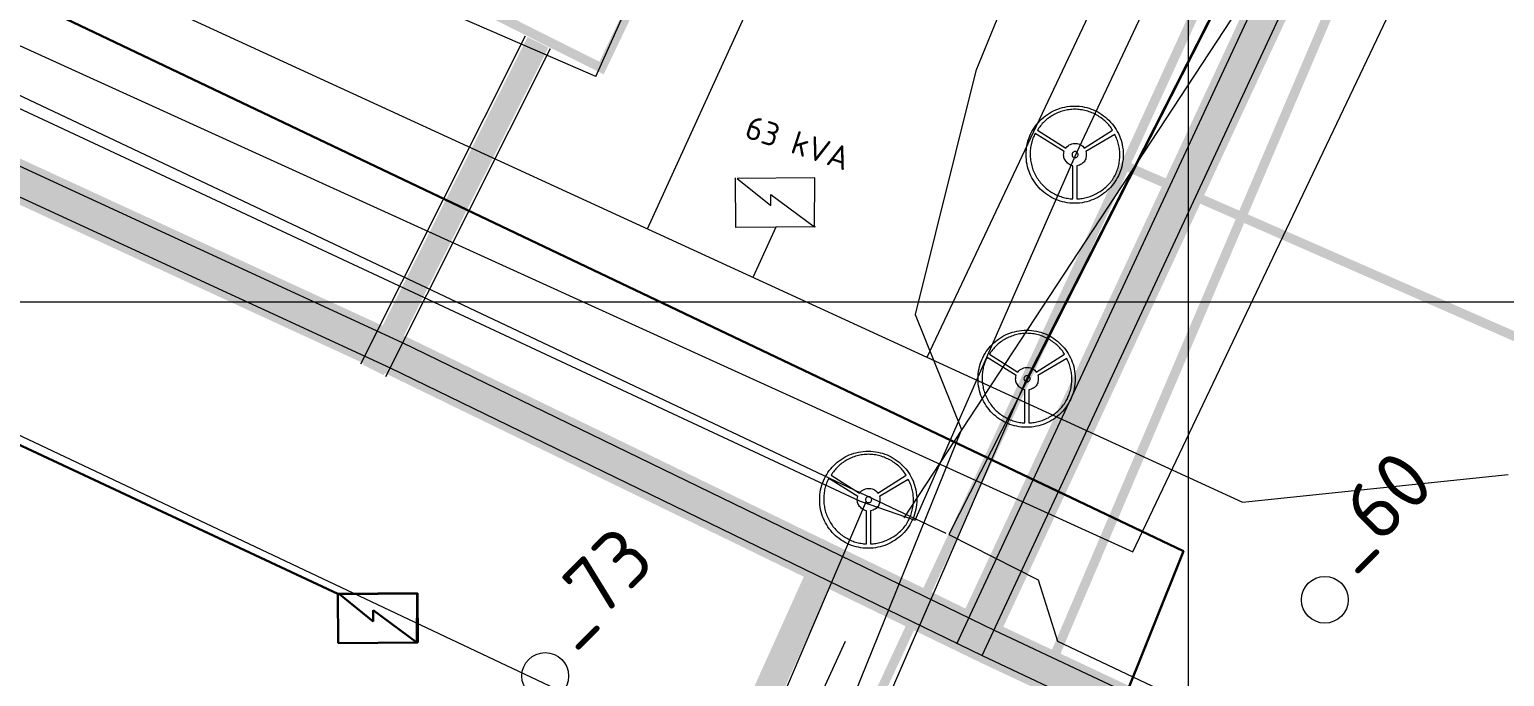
# Model space of a CAD drawing. Header units: millimetres. Extents: x 519 to 9564855, y -810 to 5021775.
# Drawn here: x 9528752.2 to 9529067.6, y 4999919.9 to 5000058.2 of the extents above; entities that cross this region are included whole.
import ezdxf

# ---------------------------------------------------------------- set-up
doc = ezdxf.new("R2010")
doc.units = ezdxf.units.MM
doc.header["$LTSCALE"] = 2
doc.header["$MEASUREMENT"] = 0
for name, color, linetype in [('COMPOUND', 3, 'Continuous'), ('FIBERGLASS', 212, 'Continuous'), ('Future Roads', 44, 'Continuous'), ('GRID_PULKOVO', 7, 'Continuous'), ('OilColl&Flowlines', 3, 'Continuous'), ('OLD WELLS(dr.bfr2000)', 24, 'Continuous'), ('PPLINE_STEAM', 5, 'STM_LINE'), ('PPLINE_WAT', 7, 'WTR_LINE'), ('ROAD_ASF', 9, 'Continuous'), ('ROAD_GROUND', 9, 'Continuous')]:
    doc.layers.add(name, color=color, linetype=linetype)
for name, color, linetype, lineweight in [('PPLINE_GAS', 4, 'GAS_LINE', 30), ('Оптиковолоконный кабель', 220, 'CAB6', 20), ('Электро', 1, 'Continuous', 30), ('Электроснаб', 1, 'Continuous', 18), ('Электроснабжене', 1, 'Continuous', 18)]:
    doc.layers.add(name, color=color, linetype=linetype, lineweight=lineweight)
doc.styles.add('92051501$0$STANDARD', font='simplex.shx')
doc.styles.add('Elect', font='isocpeur.ttf')
doc.styles.get("Standard").update_dxf_attribs({"font": 'isocpeur.ttf', "width": 0.5})
doc.linetypes.add('CAB', pattern='A,0.7,-0.43403,["K",Standard,S=0.9,R=0,X=-0.4,Y=-0.3],-0.8', length=1.93403)
doc.linetypes.add('CAB6', pattern='A,0.9,-0.9,["6",Standard,S=0.9,R=0,X=-0.8,Y=-0.4],11', length=12.8)
doc.linetypes.add('GAS_LINE', pattern='A,0.5,-0.2,["G",92051501$0$STANDARD,S=0.1,R=0,X=-0.1,Y=-0.05],-0.05', length=0.75)
doc.linetypes.add('STM_LINE', pattern='A,0.5,-0.2,["S",92051501$0$STANDARD,S=0.1,R=0,X=-0.1,Y=-0.05],-0.05', length=0.75)
doc.linetypes.add('WTR_LINE', pattern='A,0.5,-0.2,["W",92051501$0$STANDARD,S=0.1,R=0,X=-0.1,Y=-0.05],-0.05', length=0.75)

msp = doc.modelspace()

# ---------------------------------------------------------------- linework, layer by layer
at = {"color": 132, "lineweight": 0}
for q in [(9528934.307, 5000184.508, -24.458), (9528783.63933, 5000087.14393, -0.40902)]:
    msp.add_line((9528873.349, 5000048.183, -26.002), q, dxfattribs=at)
at = {"color": 5, "linetype": 'WTR_LINE', "lineweight": 0, "ltscale": 100, "const_width": 2}
for points in [[(9529684.446, 5001530.752), (9529401.1315, 5000923.298), (9529117.817, 5000315.844), (9528986.47, 5000029.111), (9528927.85537, 4999903.1501), (9529040.634, 4999850.671), (9529251.68627, 4999750.03689), (9529291.36141, 4999730.1648)], [(9528986.47, 5000029.111), (9529117.8, 4999971.571)]]:
    msp.add_lwpolyline(points, dxfattribs=at)
at = {"layer": 'COMPOUND', "lineweight": 0, "const_width": 2, "elevation": 0}
msp.add_lwpolyline([(9528874.54327, 5000049.96436), (9528905.64565, 5000115.06322), (9528839.86155, 5000147.93266), (9528833.3465, 5000138.46586), (9528787.34734, 5000161.46754), (9528760.74536, 5000107.06851), (9528874.54327, 5000049.96436)], dxfattribs=at)
at = {"layer": 'FIBERGLASS', "lineweight": 0, "const_width": 2}
msp.add_lwpolyline([(9528604.16921, 4999150.49247), (9528940.72, 4999913.7), (9528962.5, 4999903.48), (9529037.98, 5000080.4), (9528997.68, 5000092.66), (9529271.76, 5000686.06)], dxfattribs=at)
at = {"layer": 'Future Roads', "linetype": 'ByBlock', "lineweight": 0, "ltscale": 25, "const_width": 6, "elevation": 0.00005}
msp.add_lwpolyline([(9528517.44335, 4999286.64091), (9528602.1, 4999265.32), (9528806.81, 4999687.83), (9528922.33608, 4999944.01899)], dxfattribs=at)
at = {"layer": 'GRID_PULKOVO', "lineweight": 0}
for p, q in [((9529000, 5011000), (9529000, 4992000)), ((9519000, 5000000), (9533000, 5000000))]:
    msp.add_line(p, q, dxfattribs=at)
at = {"layer": 'OilColl&Flowlines', "lineweight": 0}
for p, q in [((9528995.5, 5000149.9), (9528954.6, 5000049.4)), ((9528954.6, 5000049.4), (9528941.6, 4999997.3)), ((9528941.6, 4999997.3), (9528951.5, 4999972.7)), ((9528951.5, 4999972.7), (9528835.1, 4999684.7))]:
    msp.add_line(p, q, dxfattribs=at)
for points in [[(9528606.99852, 4999157.87424), (9528965.537, 4999983.755), (9529015.537, 5000082.155), (9528841.637, 5000154.355), (9528833.837, 5000138.555)], [(9528965.43944, 4999993.94629), (9528965.43944, 4999993.94629), (9528965.96916, 4999993.9359), (9528966.4885, 4999993.89436), (9528967.00784, 4999993.82165), (9528967.51678, 4999993.73856), (9528968.01535, 4999993.61392), (9528968.50352, 4999993.47889), (9528968.9917, 4999993.3127), (9528969.4591, 4999993.12574), (9528969.91611, 4999992.91801), (9528970.36274, 4999992.6895), (9528970.79898, 4999992.44022), (9528971.22484, 4999992.17016), (9528971.62992, 4999991.87934), (9528972.02462, 4999991.56773), (9528972.39854, 4999991.24575), (9528972.76207, 4999990.90298), (9528973.10483, 4999990.53945), (9528973.43721, 4999990.16553), (9528973.74881, 4999989.77083), (9528974.03964, 4999989.36575), (9528974.30969, 4999988.9399), (9528974.55897, 4999988.50365), (9528974.78748, 4999988.05703), (9528975.0056, 4999987.60001), (9528975.19256, 4999987.12222), (9528975.35875, 4999986.64443), (9528975.49378, 4999986.14587), (9528975.60803, 4999985.64731), (9528975.70151, 4999985.13836), (9528975.77422, 4999984.61902), (9528975.81577, 4999984.0893), (9528975.82615, 4999983.55958), (9528975.82615, 4999983.55958), (9528975.81577, 4999983.01947), (9528975.77422, 4999982.48975), (9528975.70151, 4999981.97041), (9528975.60803, 4999981.46146), (9528975.49378, 4999980.9629), (9528975.35875, 4999980.46434), (9528975.19256, 4999979.97617), (9528975.0056, 4999979.50876), (9528974.78748, 4999979.05175), (9528974.55897, 4999978.60512), (9528974.30969, 4999978.16888), (9528974.03964, 4999977.74302), (9528973.74881, 4999977.33794), (9528973.43721, 4999976.94325), (9528973.10483, 4999976.56932), (9528972.76207, 4999976.20579), (9528972.39854, 4999975.86303), (9528972.02462, 4999975.54104), (9528971.62992, 4999975.22944), (9528971.22484, 4999974.93861), (9528970.79898, 4999974.66856), (9528970.36274, 4999974.41927), (9528969.91611, 4999974.19077), (9528969.4591, 4999973.98303), (9528968.9917, 4999973.79607), (9528968.50352, 4999973.64027), (9528968.01535, 4999973.49486), (9528967.51678, 4999973.3806), (9528967.00784, 4999973.28712), (9528966.4885, 4999973.2248), (9528965.96916, 4999973.18326), (9528965.43944, 4999973.17287), (9528965.43944, 4999973.17287), (9528964.89933, 4999973.18326), (9528964.36961, 4999973.2248), (9528963.85028, 4999973.28712), (9528963.34133, 4999973.3806), (9528962.83238, 4999973.49486), (9528962.3442, 4999973.64027), (9528961.85603, 4999973.79607), (9528961.38863, 4999973.98303), (9528960.92122, 4999974.19077), (9528960.47459, 4999974.41927), (9528960.03835, 4999974.66856), (9528959.62288, 4999974.93861), (9528959.2178, 4999975.22944), (9528958.82311, 4999975.54104), (9528958.44919, 4999975.86303), (9528958.08565, 4999976.20579), (9528957.74289, 4999976.56932), (9528957.41052, 4999976.94325), (9528957.1093, 4999977.33794), (9528956.81847, 4999977.74302), (9528956.54842, 4999978.16888), (9528956.29914, 4999978.60512), (9528956.07063, 4999979.05175), (9528955.8629, 4999979.50876), (9528955.67593, 4999979.97617), (9528955.52013, 4999980.46434), (9528955.37472, 4999980.9629), (9528955.26047, 4999981.46146), (9528955.16699, 4999981.97041), (9528955.10467, 4999982.48975), (9528955.06312, 4999983.01947), (9528955.05273, 4999983.55958), (9528955.05273, 4999983.55958), (9528955.06312, 4999984.0893), (9528955.10467, 4999984.61902), (9528955.16699, 4999985.13836), (9528955.26047, 4999985.64731), (9528955.37472, 4999986.14587), (9528955.52013, 4999986.64443), (9528955.67593, 4999987.12222), (9528955.8629, 4999987.60001), (9528956.07063, 4999988.05703), (9528956.29914, 4999988.50365), (9528956.54842, 4999988.9399), (9528956.81847, 4999989.36575), (9528957.1093, 4999989.77083), (9528957.41052, 4999990.16553), (9528957.74289, 4999990.53945), (9528958.08565, 4999990.90298), (9528958.44919, 4999991.24575), (9528958.82311, 4999991.56773), (9528959.2178, 4999991.87934), (9528959.62288, 4999992.17016), (9528960.03835, 4999992.44022), (9528960.47459, 4999992.6895), (9528960.92122, 4999992.91801), (9528961.38863, 4999993.12574), (9528961.85603, 4999993.3127), (9528962.3442, 4999993.47889), (9528962.83238, 4999993.61392), (9528963.34133, 4999993.73856), (9528963.85028, 4999993.82165), (9528964.36961, 4999993.89436), (9528964.89933, 4999993.9359), (9528965.43944, 4999993.94629)], [(9528963.56983, 4999984.98256), (9528963.56983, 4999984.98256), (9528963.77757, 4999985.23184), (9528964.01646, 4999985.44996), (9528964.27613, 4999985.62654), (9528964.5358, 4999985.76156), (9528964.81624, 4999985.85504), (9528965.10707, 4999985.92775), (9528965.3979, 4999985.95891), (9528965.68872, 4999985.95891), (9528965.96916, 4999985.92775), (9528966.24961, 4999985.86543), (9528966.50927, 4999985.78234), (9528966.74817, 4999985.66808), (9528966.97668, 4999985.53306), (9528967.16364, 4999985.36687), (9528967.32982, 4999985.19029), (9528967.46485, 4999984.98256), (9528973.55146, 4999988.79448), (9528973.55146, 4999988.79448), (9528973.40605, 4999989.03338), (9528973.23986, 4999989.26188), (9528973.07367, 4999989.49039), (9528972.8971, 4999989.7189), (9528972.71014, 4999989.93702), (9528972.52318, 4999990.15514), (9528972.31544, 4999990.36288), (9528972.10771, 4999990.57061), (9528971.88959, 4999990.76796), (9528971.67147, 4999990.9653), (9528971.43257, 4999991.15227), (9528971.19368, 4999991.32884), (9528970.95479, 4999991.50541), (9528970.7055, 4999991.6716), (9528970.44584, 4999991.83779), (9528970.18617, 4999991.9832), (9528969.91611, 4999992.12862), (9528969.64606, 4999992.27403), (9528969.36562, 4999992.39867), (9528969.08518, 4999992.52331), (9528968.80474, 4999992.63757), (9528968.51391, 4999992.74143), (9528968.22308, 4999992.83491), (9528967.93225, 4999992.91801), (9528967.63104, 4999993.0011), (9528967.32982, 4999993.06342), (9528967.02861, 4999993.12574), (9528966.71701, 4999993.17767), (9528966.41579, 4999993.20883), (9528966.10419, 4999993.23999), (9528965.79259, 4999993.25038), (9528965.48099, 4999993.26077), (9528965.48099, 4999993.26077), (9528965.16939, 4999993.25038), (9528964.85779, 4999993.23999), (9528964.54619, 4999993.20883), (9528964.23458, 4999993.17767), (9528963.93337, 4999993.12574), (9528963.63215, 4999993.07381), (9528963.33094, 4999993.01149), (9528963.04011, 4999992.93878), (9528962.7389, 4999992.8453), (9528962.45846, 4999992.75182), (9528962.16763, 4999992.65834), (9528961.88719, 4999992.54408), (9528961.61713, 4999992.41944), (9528961.34708, 4999992.2948), (9528961.07702, 4999992.15978), (9528960.81736, 4999992.01436), (9528960.55769, 4999991.86895), (9528960.30841, 4999991.70276), (9528960.05913, 4999991.53657), (9528959.82023, 4999991.37039), (9528959.59172, 4999991.18343), (9528959.36322, 4999990.99646), (9528959.1451, 4999990.8095), (9528958.92697, 4999990.60177), (9528958.71924, 4999990.39404), (9528958.52189, 4999990.1863), (9528958.33493, 4999989.96818), (9528958.14797, 4999989.73967), (9528957.9714, 4999989.51117), (9528957.79482, 4999989.28266), (9528957.63902, 4999989.04376), (9528957.48322, 4999988.79448), (9528963.56983, 4999984.98256)], [(9528965.03436, 4999981.17064), (9528965.03436, 4999981.17064), (9528964.79547, 4999981.25373), (9528964.56696, 4999981.34721), (9528964.33845, 4999981.47185), (9528964.13072, 4999981.60688), (9528963.93337, 4999981.76268), (9528963.7568, 4999981.92887), (9528963.59061, 4999982.11583), (9528963.45558, 4999982.31317), (9528963.33094, 4999982.52091), (9528963.22707, 4999982.73903), (9528963.15437, 4999982.96754), (9528963.10243, 4999983.20643), (9528963.08166, 4999983.45571), (9528963.09205, 4999983.70499), (9528963.13359, 4999983.95428), (9528963.2063, 4999984.21394), (9528957.00543, 4999988.10896), (9528957.00543, 4999988.10896), (9528956.87041, 4999987.85968), (9528956.74577, 4999987.6104), (9528956.63151, 4999987.35073), (9528956.52764, 4999987.09106), (9528956.42378, 4999986.82101), (9528956.3303, 4999986.54057), (9528956.2472, 4999986.27051), (9528956.1745, 4999985.97968), (9528956.11218, 4999985.69924), (9528956.06024, 4999985.40841), (9528956.00831, 4999985.11759), (9528955.97715, 4999984.82676), (9528955.94599, 4999984.52554), (9528955.92522, 4999984.22433), (9528955.91483, 4999983.92312), (9528955.91483, 4999983.6219), (9528955.92522, 4999983.32069), (9528955.94599, 4999983.01947), (9528955.96676, 4999982.70787), (9528956.00831, 4999982.40666), (9528956.04986, 4999982.10544), (9528956.11218, 4999981.80423), (9528956.1745, 4999981.50301), (9528956.2472, 4999981.2018), (9528956.3303, 4999980.90058), (9528956.42378, 4999980.60975), (9528956.52764, 4999980.31893), (9528956.6419, 4999980.0281), (9528956.76654, 4999979.73727), (9528956.90157, 4999979.45683), (9528957.04698, 4999979.17639), (9528957.20278, 4999978.89595), (9528957.20278, 4999978.89595), (9528957.35858, 4999978.62589), (9528957.53516, 4999978.36622), (9528957.70134, 4999978.10656), (9528957.8883, 4999977.85728), (9528958.08565, 4999977.61838), (9528958.283, 4999977.37949), (9528958.48035, 4999977.15098), (9528958.69847, 4999976.93286), (9528958.9062, 4999976.72512), (9528959.13471, 4999976.51739), (9528959.36322, 4999976.32004), (9528959.60211, 4999976.13308), (9528959.84101, 4999975.94612), (9528960.0799, 4999975.77993), (9528960.32918, 4999975.61375), (9528960.58885, 4999975.45795), (9528960.83813, 4999975.30215), (9528961.10818, 4999975.16712), (9528961.36785, 4999975.03209), (9528961.63791, 4999974.90745), (9528961.90796, 4999974.7932), (9528962.1884, 4999974.68933), (9528962.45846, 4999974.58546), (9528962.7389, 4999974.50237), (9528963.02973, 4999974.41927), (9528963.31017, 4999974.34657), (9528963.59061, 4999974.28425), (9528963.88144, 4999974.23231), (9528964.17226, 4999974.18038), (9528964.4527, 4999974.14922), (9528964.74353, 4999974.12845), (9528965.03436, 4999974.10767), (9528965.03436, 4999981.17064)], [(9528967.82839, 4999984.21394), (9528967.82839, 4999984.21394), (9528967.89071, 4999983.94389), (9528967.92187, 4999983.67383), (9528967.92187, 4999983.41417), (9528967.90109, 4999983.16489), (9528967.85955, 4999982.9156), (9528967.79723, 4999982.67671), (9528967.70375, 4999982.45859), (9528967.59988, 4999982.25085), (9528967.46485, 4999982.05351), (9528967.29866, 4999981.86655), (9528967.12209, 4999981.71075), (9528966.92474, 4999981.55495), (9528966.70662, 4999981.4303), (9528966.46773, 4999981.32644), (9528966.20806, 4999981.23296), (9528965.92762, 4999981.17064), (9528965.92762, 4999974.10767), (9528965.92762, 4999974.10767), (9528966.20806, 4999974.11806), (9528966.4885, 4999974.13883), (9528966.76894, 4999974.16999), (9528967.04938, 4999974.21154), (9528967.32982, 4999974.26347), (9528967.61026, 4999974.31541), (9528967.89071, 4999974.38811), (9528968.17115, 4999974.46082), (9528968.45159, 4999974.54392), (9528968.73203, 4999974.6374), (9528969.01247, 4999974.74126), (9528969.28253, 4999974.84513), (9528969.55258, 4999974.96977), (9528969.82264, 4999975.09441), (9528970.09269, 4999975.22944), (9528970.35236, 4999975.37485), (9528970.61203, 4999975.52027), (9528970.87169, 4999975.68645), (9528971.12097, 4999975.85264), (9528971.37025, 4999976.02922), (9528971.60915, 4999976.20579), (9528971.84804, 4999976.40314), (9528972.07655, 4999976.60048), (9528972.30506, 4999976.80822), (9528972.52318, 4999977.01595), (9528972.73091, 4999977.24446), (9528972.93865, 4999977.47297), (9528973.13599, 4999977.71186), (9528973.32296, 4999977.95076), (9528973.50992, 4999978.20004), (9528973.6761, 4999978.45971), (9528973.84229, 4999978.72976), (9528973.84229, 4999978.72976), (9528973.99809, 4999979.0102), (9528974.14351, 4999979.29064), (9528974.27853, 4999979.58147), (9528974.40317, 4999979.86191), (9528974.50704, 4999980.15274), (9528974.61091, 4999980.45395), (9528974.70439, 4999980.74478), (9528974.78748, 4999981.03561), (9528974.86019, 4999981.33682), (9528974.9329, 4999981.63804), (9528974.98483, 4999981.92887), (9528975.02638, 4999982.23008), (9528975.05754, 4999982.5313), (9528975.0887, 4999982.83251), (9528975.09908, 4999983.12334), (9528975.10947, 4999983.42455), (9528975.10947, 4999983.72577), (9528975.0887, 4999984.0166), (9528975.06792, 4999984.30742), (9528975.03676, 4999984.60864), (9528975.0056, 4999984.89947), (9528974.95367, 4999985.17991), (9528974.90174, 4999985.47073), (9528974.82903, 4999985.75118), (9528974.75632, 4999986.03162), (9528974.67323, 4999986.31206), (9528974.57975, 4999986.5925), (9528974.48627, 4999986.86255), (9528974.37201, 4999987.12222), (9528974.25776, 4999987.39228), (9528974.13312, 4999987.65194), (9528973.99809, 4999987.90123), (9528967.82839, 4999984.21394)], [(9528965.52254, 4999984.21394), (9528965.52254, 4999984.21394), (9528965.38751, 4999984.20356), (9528965.26287, 4999984.16201), (9528965.159, 4999984.09969), (9528965.05513, 4999984.02698), (9528964.98243, 4999983.92312), (9528964.92011, 4999983.81925), (9528964.87856, 4999983.69461), (9528964.86817, 4999983.55958), (9528964.86817, 4999983.55958), (9528964.87856, 4999983.42455), (9528964.92011, 4999983.3103), (9528964.98243, 4999983.19605), (9528965.05513, 4999983.10256), (9528965.159, 4999983.01947), (9528965.26287, 4999982.96754), (9528965.38751, 4999982.92599), (9528965.52254, 4999982.9156), (9528965.52254, 4999982.9156), (9528965.65756, 4999982.92599), (9528965.77182, 4999982.96754), (9528965.88607, 4999983.01947), (9528965.97955, 4999983.10256), (9528966.06264, 4999983.19605), (9528966.11458, 4999983.3103), (9528966.15613, 4999983.42455), (9528966.16651, 4999983.55958), (9528966.16651, 4999983.55958), (9528966.15613, 4999983.69461), (9528966.11458, 4999983.81925), (9528966.06264, 4999983.92312), (9528965.97955, 4999984.02698), (9528965.88607, 4999984.09969), (9528965.77182, 4999984.16201), (9528965.65756, 4999984.20356), (9528965.52254, 4999984.21394)]]:
    msp.add_lwpolyline(points, dxfattribs=at)
at = {"layer": 'OLD WELLS(dr.bfr2000)', "lineweight": 0}
for centre in [(9529029.2, 4999936.3), (9528862.5, 4999920)]:
    msp.add_circle(centre, 5, dxfattribs=at)
at = {"layer": 'PPLINE_GAS', "linetype": 'GAS_LINE', "lineweight": 0, "ltscale": 20}
for p, q in [((9529157.8, 5000287), (9528939.2, 4999953.8)), ((9528534.44, 5000141.973), (9528929.83233, 4999957.38551)), ((9528976.103, 5000031.793), (9528996.715, 5000075.609)), ((9528941.58115, 4999953.31201), (9528976.103, 5000031.793)), ((9528931.1335, 4999957.38371), (9528626.26169, 4999244.79583))]:
    msp.add_line(p, q, dxfattribs=at)
at = {"layer": 'PPLINE_GAS', "lineweight": 0}
msp.add_line((9528929.83233, 4999957.38551), (9528941.58115, 4999953.31201), dxfattribs=at)
at = {"layer": 'PPLINE_GAS', "lineweight": 0, "ltscale": 25}
msp.add_line((9528899.07, 4999867.73), (9528926.73, 4999927.43), dxfattribs=at)
at = {"layer": 'PPLINE_GAS', "lineweight": 0}
for points in [[(9528975.70798, 5000041.84302), (9528975.70798, 5000041.84302), (9528976.23771, 5000041.83264), (9528976.75704, 5000041.79109), (9528977.27638, 5000041.71838), (9528977.78533, 5000041.63529), (9528978.28389, 5000041.51065), (9528978.77206, 5000041.37562), (9528979.26024, 5000041.20943), (9528979.72764, 5000041.02247), (9528980.18466, 5000040.81474), (9528980.63128, 5000040.58623), (9528981.06753, 5000040.33695), (9528981.49338, 5000040.06689), (9528981.89846, 5000039.77607), (9528982.29316, 5000039.46447), (9528982.66708, 5000039.14248), (9528983.03061, 5000038.79972), (9528983.37338, 5000038.43618), (9528983.70575, 5000038.06226), (9528984.01735, 5000037.66756), (9528984.30818, 5000037.26248), (9528984.57823, 5000036.83663), (9528984.82751, 5000036.40039), (9528985.05602, 5000035.95376), (9528985.27414, 5000035.49674), (9528985.4611, 5000035.01895), (9528985.62729, 5000034.54116), (9528985.76232, 5000034.0426), (9528985.87657, 5000033.54404), (9528985.97005, 5000033.03509), (9528986.04276, 5000032.51576), (9528986.08431, 5000031.98603), (9528986.09469, 5000031.45631), (9528986.09469, 5000031.45631), (9528986.08431, 5000030.9162), (9528986.04276, 5000030.38648), (9528985.97005, 5000029.86714), (9528985.87657, 5000029.3582), (9528985.76232, 5000028.85963), (9528985.62729, 5000028.36107), (9528985.4611, 5000027.8729), (9528985.27414, 5000027.40549), (9528985.05602, 5000026.94848), (9528984.82751, 5000026.50185), (9528984.57823, 5000026.06561), (9528984.30818, 5000025.63975), (9528984.01735, 5000025.23467), (9528983.70575, 5000024.83998), (9528983.37338, 5000024.46606), (9528983.03061, 5000024.10252), (9528982.66708, 5000023.75976), (9528982.29316, 5000023.43777), (9528981.89846, 5000023.12617), (9528981.49338, 5000022.83534), (9528981.06753, 5000022.56529), (9528980.63128, 5000022.31601), (9528980.18466, 5000022.0875), (9528979.72764, 5000021.87976), (9528979.26024, 5000021.6928), (9528978.77206, 5000021.537), (9528978.28389, 5000021.39159), (9528977.78533, 5000021.27734), (9528977.27638, 5000021.18385), (9528976.75704, 5000021.12153), (9528976.23771, 5000021.07999), (9528975.70798, 5000021.0696), (9528975.70798, 5000021.0696), (9528975.16787, 5000021.07999), (9528974.63815, 5000021.12153), (9528974.11882, 5000021.18385), (9528973.60987, 5000021.27734), (9528973.10092, 5000021.39159), (9528972.61274, 5000021.537), (9528972.12457, 5000021.6928), (9528971.65717, 5000021.87976), (9528971.18976, 5000022.0875), (9528970.74314, 5000022.31601), (9528970.30689, 5000022.56529), (9528969.89143, 5000022.83534), (9528969.48634, 5000023.12617), (9528969.09165, 5000023.43777), (9528968.71773, 5000023.75976), (9528968.35419, 5000024.10252), (9528968.01143, 5000024.46606), (9528967.67906, 5000024.83998), (9528967.37784, 5000025.23467), (9528967.08701, 5000025.63975), (9528966.81696, 5000026.06561), (9528966.56768, 5000026.50185), (9528966.33917, 5000026.94848), (9528966.13144, 5000027.40549), (9528965.94448, 5000027.8729), (9528965.78867, 5000028.36107), (9528965.64326, 5000028.85963), (9528965.52901, 5000029.3582), (9528965.43553, 5000029.86714), (9528965.37321, 5000030.38648), (9528965.33166, 5000030.9162), (9528965.32127, 5000031.45631), (9528965.32127, 5000031.45631), (9528965.33166, 5000031.98603), (9528965.37321, 5000032.51576), (9528965.43553, 5000033.03509), (9528965.52901, 5000033.54404), (9528965.64326, 5000034.0426), (9528965.78867, 5000034.54116), (9528965.94448, 5000035.01895), (9528966.13144, 5000035.49674), (9528966.33917, 5000035.95376), (9528966.56768, 5000036.40039), (9528966.81696, 5000036.83663), (9528967.08701, 5000037.26248), (9528967.37784, 5000037.66756), (9528967.67906, 5000038.06226), (9528968.01143, 5000038.43618), (9528968.35419, 5000038.79972), (9528968.71773, 5000039.14248), (9528969.09165, 5000039.46447), (9528969.48634, 5000039.77607), (9528969.89143, 5000040.06689), (9528970.30689, 5000040.33695), (9528970.74314, 5000040.58623), (9528971.18976, 5000040.81474), (9528971.65717, 5000041.02247), (9528972.12457, 5000041.20943), (9528972.61274, 5000041.37562), (9528973.10092, 5000041.51065), (9528973.60987, 5000041.63529), (9528974.11882, 5000041.71838), (9528974.63815, 5000041.79109), (9528975.16787, 5000041.83264), (9528975.70798, 5000041.84302)], [(9528973.83838, 5000032.87929), (9528973.83838, 5000032.87929), (9528974.04611, 5000033.12857), (9528974.285, 5000033.34669), (9528974.54467, 5000033.52327), (9528974.80434, 5000033.65829), (9528975.08478, 5000033.75177), (9528975.37561, 5000033.82448), (9528975.66644, 5000033.85564), (9528975.95726, 5000033.85564), (9528976.23771, 5000033.82448), (9528976.51815, 5000033.76216), (9528976.77781, 5000033.67907), (9528977.01671, 5000033.56481), (9528977.24522, 5000033.42979), (9528977.43218, 5000033.2636), (9528977.59836, 5000033.08702), (9528977.73339, 5000032.87929), (9528983.82, 5000036.69121), (9528983.82, 5000036.69121), (9528983.67459, 5000036.93011), (9528983.5084, 5000037.15862), (9528983.34222, 5000037.38712), (9528983.16564, 5000037.61563), (9528982.97868, 5000037.83375), (9528982.79172, 5000038.05187), (9528982.58399, 5000038.25961), (9528982.37625, 5000038.46734), (9528982.15813, 5000038.66469), (9528981.94001, 5000038.86204), (9528981.70111, 5000039.049), (9528981.46222, 5000039.22557), (9528981.22333, 5000039.40214), (9528980.97405, 5000039.56833), (9528980.71438, 5000039.73452), (9528980.45471, 5000039.87993), (9528980.18466, 5000040.02535), (9528979.9146, 5000040.17076), (9528979.63416, 5000040.2954), (9528979.35372, 5000040.42004), (9528979.07328, 5000040.5343), (9528978.78245, 5000040.63816), (9528978.49162, 5000040.73164), (9528978.20079, 5000040.81474), (9528977.89958, 5000040.89783), (9528977.59836, 5000040.96015), (9528977.29715, 5000041.02247), (9528976.98555, 5000041.07441), (9528976.68433, 5000041.10557), (9528976.37273, 5000041.13673), (9528976.06113, 5000041.14711), (9528975.74953, 5000041.1575), (9528975.74953, 5000041.1575), (9528975.43793, 5000041.14711), (9528975.12633, 5000041.13673), (9528974.81473, 5000041.10557), (9528974.50312, 5000041.07441), (9528974.20191, 5000041.02247), (9528973.9007, 5000040.97054), (9528973.59948, 5000040.90822), (9528973.30865, 5000040.83551), (9528973.00744, 5000040.74203), (9528972.727, 5000040.64855), (9528972.43617, 5000040.55507), (9528972.15573, 5000040.44082), (9528971.88567, 5000040.31618), (9528971.61562, 5000040.19153), (9528971.34556, 5000040.05651), (9528971.0859, 5000039.91109), (9528970.82623, 5000039.76568), (9528970.57695, 5000039.59949), (9528970.32767, 5000039.4333), (9528970.08877, 5000039.26712), (9528969.86026, 5000039.08016), (9528969.63176, 5000038.8932), (9528969.41364, 5000038.70624), (9528969.19552, 5000038.4985), (9528968.98778, 5000038.29077), (9528968.79043, 5000038.08303), (9528968.60347, 5000037.86491), (9528968.41651, 5000037.6364), (9528968.23994, 5000037.4079), (9528968.06336, 5000037.17939), (9528967.90756, 5000036.94049), (9528967.75176, 5000036.69121), (9528973.83838, 5000032.87929)], [(9528975.3029, 5000029.06737), (9528975.3029, 5000029.06737), (9528975.06401, 5000029.15046), (9528974.8355, 5000029.24394), (9528974.60699, 5000029.36858), (9528974.39926, 5000029.50361), (9528974.20191, 5000029.65941), (9528974.02534, 5000029.8256), (9528973.85915, 5000030.01256), (9528973.72412, 5000030.20991), (9528973.59948, 5000030.41764), (9528973.49561, 5000030.63576), (9528973.42291, 5000030.86427), (9528973.37097, 5000031.10316), (9528973.3502, 5000031.35244), (9528973.36059, 5000031.60173), (9528973.40213, 5000031.85101), (9528973.47484, 5000032.11067), (9528967.27397, 5000036.00569), (9528967.27397, 5000036.00569), (9528967.13895, 5000035.75641), (9528967.01431, 5000035.50713), (9528966.90005, 5000035.24746), (9528966.79619, 5000034.98779), (9528966.69232, 5000034.71774), (9528966.59884, 5000034.4373), (9528966.51574, 5000034.16724), (9528966.44304, 5000033.87641), (9528966.38072, 5000033.59597), (9528966.32878, 5000033.30515), (9528966.27685, 5000033.01432), (9528966.24569, 5000032.72349), (9528966.21453, 5000032.42228), (9528966.19376, 5000032.12106), (9528966.18337, 5000031.81985), (9528966.18337, 5000031.51863), (9528966.19376, 5000031.21742), (9528966.21453, 5000030.9162), (9528966.2353, 5000030.6046), (9528966.27685, 5000030.30339), (9528966.3184, 5000030.00217), (9528966.38072, 5000029.70096), (9528966.44304, 5000029.39974), (9528966.51574, 5000029.09853), (9528966.59884, 5000028.79731), (9528966.69232, 5000028.50649), (9528966.79619, 5000028.21566), (9528966.91044, 5000027.92483), (9528967.03508, 5000027.634), (9528967.17011, 5000027.35356), (9528967.31552, 5000027.07312), (9528967.47132, 5000026.79268), (9528967.47132, 5000026.79268), (9528967.62712, 5000026.52262), (9528967.8037, 5000026.26296), (9528967.96988, 5000026.00329), (9528968.15684, 5000025.75401), (9528968.35419, 5000025.51511), (9528968.55154, 5000025.27622), (9528968.74889, 5000025.04771), (9528968.96701, 5000024.82959), (9528969.17474, 5000024.62186), (9528969.40325, 5000024.41412), (9528969.63176, 5000024.21677), (9528969.87065, 5000024.02981), (9528970.10955, 5000023.84285), (9528970.34844, 5000023.67667), (9528970.59772, 5000023.51048), (9528970.85739, 5000023.35468), (9528971.10667, 5000023.19888), (9528971.37672, 5000023.06385), (9528971.63639, 5000022.92882), (9528971.90645, 5000022.80418), (9528972.1765, 5000022.68993), (9528972.45694, 5000022.58606), (9528972.727, 5000022.48219), (9528973.00744, 5000022.3991), (9528973.29827, 5000022.31601), (9528973.57871, 5000022.2433), (9528973.85915, 5000022.18098), (9528974.14998, 5000022.12905), (9528974.4408, 5000022.07711), (9528974.72125, 5000022.04595), (9528975.01207, 5000022.02518), (9528975.3029, 5000022.0044), (9528975.3029, 5000029.06737)], [(9528978.09693, 5000032.11067), (9528978.09693, 5000032.11067), (9528978.15925, 5000031.84062), (9528978.19041, 5000031.57057), (9528978.19041, 5000031.3109), (9528978.16963, 5000031.06162), (9528978.12809, 5000030.81234), (9528978.06577, 5000030.57344), (9528977.97229, 5000030.35532), (9528977.86842, 5000030.14759), (9528977.73339, 5000029.95024), (9528977.5672, 5000029.76328), (9528977.39063, 5000029.60748), (9528977.19328, 5000029.45168), (9528976.97516, 5000029.32704), (9528976.73627, 5000029.22317), (9528976.4766, 5000029.12969), (9528976.19616, 5000029.06737), (9528976.19616, 5000022.0044), (9528976.19616, 5000022.0044), (9528976.4766, 5000022.01479), (9528976.75704, 5000022.03556), (9528977.03748, 5000022.06673), (9528977.31792, 5000022.10827), (9528977.59836, 5000022.16021), (9528977.87881, 5000022.21214), (9528978.15925, 5000022.28485), (9528978.43969, 5000022.35755), (9528978.72013, 5000022.44065), (9528979.00057, 5000022.53413), (9528979.28101, 5000022.63799), (9528979.55107, 5000022.74186), (9528979.82112, 5000022.8665), (9528980.09117, 5000022.99114), (9528980.36123, 5000023.12617), (9528980.6209, 5000023.27158), (9528980.88056, 5000023.417), (9528981.14023, 5000023.58318), (9528981.38951, 5000023.74937), (9528981.63879, 5000023.92595), (9528981.87769, 5000024.10252), (9528982.11658, 5000024.29987), (9528982.34509, 5000024.49722), (9528982.5736, 5000024.70495), (9528982.79172, 5000024.91268), (9528982.99945, 5000025.14119), (9528983.20719, 5000025.3697), (9528983.40454, 5000025.60859), (9528983.5915, 5000025.84749), (9528983.77846, 5000026.09677), (9528983.94464, 5000026.35644), (9528984.11083, 5000026.62649), (9528984.11083, 5000026.62649), (9528984.26663, 5000026.90693), (9528984.41205, 5000027.18737), (9528984.54707, 5000027.4782), (9528984.67171, 5000027.75864), (9528984.77558, 5000028.04947), (9528984.87945, 5000028.35068), (9528984.97293, 5000028.64151), (9528985.05602, 5000028.93234), (9528985.12873, 5000029.23356), (9528985.20144, 5000029.53477), (9528985.25337, 5000029.8256), (9528985.29492, 5000030.12681), (9528985.32608, 5000030.42803), (9528985.35724, 5000030.72924), (9528985.36762, 5000031.02007), (9528985.37801, 5000031.32128), (9528985.37801, 5000031.6225), (9528985.35724, 5000031.91333), (9528985.33646, 5000032.20415), (9528985.3053, 5000032.50537), (9528985.27414, 5000032.7962), (9528985.22221, 5000033.07664), (9528985.17028, 5000033.36747), (9528985.09757, 5000033.64791), (9528985.02486, 5000033.92835), (9528984.94177, 5000034.20879), (9528984.84829, 5000034.48923), (9528984.75481, 5000034.75929), (9528984.64055, 5000035.01895), (9528984.5263, 5000035.28901), (9528984.40166, 5000035.54868), (9528984.26663, 5000035.79796), (9528978.09693, 5000032.11067)], [(9528975.79108, 5000032.11067), (9528975.79108, 5000032.11067), (9528975.65605, 5000032.10029), (9528975.53141, 5000032.05874), (9528975.42754, 5000031.99642), (9528975.32367, 5000031.92371), (9528975.25097, 5000031.81985), (9528975.18865, 5000031.71598), (9528975.1471, 5000031.59134), (9528975.13671, 5000031.45631), (9528975.13671, 5000031.45631), (9528975.1471, 5000031.32128), (9528975.18865, 5000031.20703), (9528975.25097, 5000031.09278), (9528975.32367, 5000030.9993), (9528975.42754, 5000030.9162), (9528975.53141, 5000030.86427), (9528975.65605, 5000030.82272), (9528975.79108, 5000030.81234), (9528975.79108, 5000030.81234), (9528975.9261, 5000030.82272), (9528976.04036, 5000030.86427), (9528976.15461, 5000030.9162), (9528976.24809, 5000030.9993), (9528976.33119, 5000031.09278), (9528976.38312, 5000031.20703), (9528976.42467, 5000031.32128), (9528976.43505, 5000031.45631), (9528976.43505, 5000031.45631), (9528976.42467, 5000031.59134), (9528976.38312, 5000031.71598), (9528976.33119, 5000031.81985), (9528976.24809, 5000031.92371), (9528976.15461, 5000031.99642), (9528976.04036, 5000032.05874), (9528975.9261, 5000032.10029), (9528975.79108, 5000032.11067)], [(9528931.57287, 4999968.08063), (9528931.57287, 4999968.08063), (9528932.10259, 4999968.07025), (9528932.62193, 4999968.0287), (9528933.14126, 4999967.95599), (9528933.65021, 4999967.8729), (9528934.14877, 4999967.74826), (9528934.63695, 4999967.61323), (9528935.12512, 4999967.44704), (9528935.59252, 4999967.26008), (9528936.04954, 4999967.05235), (9528936.49617, 4999966.82384), (9528936.93241, 4999966.57456), (9528937.35827, 4999966.30451), (9528937.76335, 4999966.01368), (9528938.15804, 4999965.70208), (9528938.53196, 4999965.38009), (9528938.8955, 4999965.03733), (9528939.23826, 4999964.67379), (9528939.57064, 4999964.29987), (9528939.88224, 4999963.90518), (9528940.17306, 4999963.50009), (9528940.44312, 4999963.07424), (9528940.6924, 4999962.638), (9528940.92091, 4999962.19137), (9528941.13903, 4999961.73435), (9528941.32599, 4999961.25657), (9528941.49218, 4999960.77878), (9528941.6272, 4999960.28021), (9528941.74146, 4999959.78165), (9528941.83494, 4999959.2727), (9528941.90764, 4999958.75337), (9528941.94919, 4999958.22365), (9528941.95958, 4999957.69392), (9528941.95958, 4999957.69392), (9528941.94919, 4999957.15381), (9528941.90764, 4999956.62409), (9528941.83494, 4999956.10476), (9528941.74146, 4999955.59581), (9528941.6272, 4999955.09725), (9528941.49218, 4999954.59868), (9528941.32599, 4999954.11051), (9528941.13903, 4999953.64311), (9528940.92091, 4999953.18609), (9528940.6924, 4999952.73946), (9528940.44312, 4999952.30322), (9528940.17306, 4999951.87737), (9528939.88224, 4999951.47228), (9528939.57064, 4999951.07759), (9528939.23826, 4999950.70367), (9528938.8955, 4999950.34013), (9528938.53196, 4999949.99737), (9528938.15804, 4999949.67538), (9528937.76335, 4999949.36378), (9528937.35827, 4999949.07295), (9528936.93241, 4999948.8029), (9528936.49617, 4999948.55362), (9528936.04954, 4999948.32511), (9528935.59252, 4999948.11738), (9528935.12512, 4999947.93042), (9528934.63695, 4999947.77461), (9528934.14877, 4999947.6292), (9528933.65021, 4999947.51495), (9528933.14126, 4999947.42147), (9528932.62193, 4999947.35915), (9528932.10259, 4999947.3176), (9528931.57287, 4999947.30721), (9528931.57287, 4999947.30721), (9528931.03276, 4999947.3176), (9528930.50304, 4999947.35915), (9528929.9837, 4999947.42147), (9528929.47475, 4999947.51495), (9528928.9658, 4999947.6292), (9528928.47763, 4999947.77461), (9528927.98945, 4999947.93042), (9528927.52205, 4999948.11738), (9528927.05465, 4999948.32511), (9528926.60802, 4999948.55362), (9528926.17178, 4999948.8029), (9528925.75631, 4999949.07295), (9528925.35123, 4999949.36378), (9528924.95653, 4999949.67538), (9528924.58261, 4999949.99737), (9528924.21908, 4999950.34013), (9528923.87632, 4999950.70367), (9528923.54394, 4999951.07759), (9528923.24273, 4999951.47228), (9528922.9519, 4999951.87737), (9528922.68184, 4999952.30322), (9528922.43256, 4999952.73946), (9528922.20406, 4999953.18609), (9528921.99632, 4999953.64311), (9528921.80936, 4999954.11051), (9528921.65356, 4999954.59868), (9528921.50815, 4999955.09725), (9528921.39389, 4999955.59581), (9528921.30041, 4999956.10476), (9528921.23809, 4999956.62409), (9528921.19654, 4999957.15381), (9528921.18616, 4999957.69392), (9528921.18616, 4999957.69392), (9528921.19654, 4999958.22365), (9528921.23809, 4999958.75337), (9528921.30041, 4999959.2727), (9528921.39389, 4999959.78165), (9528921.50815, 4999960.28021), (9528921.65356, 4999960.77878), (9528921.80936, 4999961.25657), (9528921.99632, 4999961.73435), (9528922.20406, 4999962.19137), (9528922.43256, 4999962.638), (9528922.68184, 4999963.07424), (9528922.9519, 4999963.50009), (9528923.24273, 4999963.90518), (9528923.54394, 4999964.29987), (9528923.87632, 4999964.67379), (9528924.21908, 4999965.03733), (9528924.58261, 4999965.38009), (9528924.95653, 4999965.70208), (9528925.35123, 4999966.01368), (9528925.75631, 4999966.30451), (9528926.17178, 4999966.57456), (9528926.60802, 4999966.82384), (9528927.05465, 4999967.05235), (9528927.52205, 4999967.26008), (9528927.98945, 4999967.44704), (9528928.47763, 4999967.61323), (9528928.9658, 4999967.74826), (9528929.47475, 4999967.8729), (9528929.9837, 4999967.95599), (9528930.50304, 4999968.0287), (9528931.03276, 4999968.07025), (9528931.57287, 4999968.08063)], [(9528929.70326, 4999959.1169), (9528929.70326, 4999959.1169), (9528929.911, 4999959.36618), (9528930.14989, 4999959.5843), (9528930.40956, 4999959.76088), (9528930.66922, 4999959.89591), (9528930.94967, 4999959.98939), (9528931.24049, 4999960.06209), (9528931.53132, 4999960.09325), (9528931.82215, 4999960.09325), (9528932.10259, 4999960.06209), (9528932.38303, 4999959.99977), (9528932.6427, 4999959.91668), (9528932.88159, 4999959.80243), (9528933.1101, 4999959.6674), (9528933.29706, 4999959.50121), (9528933.46325, 4999959.32464), (9528933.59828, 4999959.1169), (9528939.68489, 4999962.92883), (9528939.68489, 4999962.92883), (9528939.53947, 4999963.16772), (9528939.37329, 4999963.39623), (9528939.2071, 4999963.62474), (9528939.03053, 4999963.85324), (9528938.84357, 4999964.07136), (9528938.6566, 4999964.28948), (9528938.44887, 4999964.49722), (9528938.24114, 4999964.70495), (9528938.02302, 4999964.9023), (9528937.8049, 4999965.09965), (9528937.566, 4999965.28661), (9528937.32711, 4999965.46318), (9528937.08821, 4999965.63976), (9528936.83893, 4999965.80594), (9528936.57926, 4999965.97213), (9528936.3196, 4999966.11755), (9528936.04954, 4999966.26296), (9528935.77949, 4999966.40837), (9528935.49905, 4999966.53301), (9528935.2186, 4999966.65765), (9528934.93816, 4999966.77191), (9528934.64733, 4999966.87578), (9528934.35651, 4999966.96926), (9528934.06568, 4999967.05235), (9528933.76446, 4999967.13544), (9528933.46325, 4999967.19776), (9528933.16203, 4999967.26008), (9528932.85043, 4999967.31202), (9528932.54922, 4999967.34318), (9528932.23762, 4999967.37434), (9528931.92602, 4999967.38472), (9528931.61441, 4999967.39511), (9528931.61441, 4999967.39511), (9528931.30281, 4999967.38472), (9528930.99121, 4999967.37434), (9528930.67961, 4999967.34318), (9528930.36801, 4999967.31202), (9528930.06679, 4999967.26008), (9528929.76558, 4999967.20815), (9528929.46437, 4999967.14583), (9528929.17354, 4999967.07312), (9528928.87232, 4999966.97964), (9528928.59188, 4999966.88616), (9528928.30105, 4999966.79268), (9528928.02061, 4999966.67843), (9528927.75056, 4999966.55379), (9528927.4805, 4999966.42915), (9528927.21045, 4999966.29412), (9528926.95078, 4999966.14871), (9528926.69111, 4999966.00329), (9528926.44183, 4999965.8371), (9528926.19255, 4999965.67092), (9528925.95366, 4999965.50473), (9528925.72515, 4999965.31777), (9528925.49664, 4999965.13081), (9528925.27852, 4999964.94385), (9528925.0604, 4999964.73611), (9528924.85267, 4999964.52838), (9528924.65532, 4999964.32064), (9528924.46836, 4999964.10252), (9528924.2814, 4999963.87402), (9528924.10482, 4999963.64551), (9528923.92825, 4999963.417), (9528923.77245, 4999963.17811), (9528923.61665, 4999962.92883), (9528929.70326, 4999959.1169)], [(9528931.16779, 4999955.30498), (9528931.16779, 4999955.30498), (9528930.92889, 4999955.38807), (9528930.70038, 4999955.48155), (9528930.47188, 4999955.60619), (9528930.26414, 4999955.74122), (9528930.06679, 4999955.89702), (9528929.89022, 4999956.06321), (9528929.72403, 4999956.25017), (9528929.58901, 4999956.44752), (9528929.46437, 4999956.65525), (9528929.3605, 4999956.87337), (9528929.28779, 4999957.10188), (9528929.23586, 4999957.34078), (9528929.21508, 4999957.59006), (9528929.22547, 4999957.83934), (9528929.26702, 4999958.08862), (9528929.33973, 4999958.34829), (9528923.13886, 4999962.2433), (9528923.13886, 4999962.2433), (9528923.00383, 4999961.99402), (9528922.87919, 4999961.74474), (9528922.76494, 4999961.48507), (9528922.66107, 4999961.2254), (9528922.5572, 4999960.95535), (9528922.46372, 4999960.67491), (9528922.38063, 4999960.40485), (9528922.30792, 4999960.11403), (9528922.2456, 4999959.83359), (9528922.19367, 4999959.54276), (9528922.14173, 4999959.25193), (9528922.11057, 4999958.9611), (9528922.07941, 4999958.65989), (9528922.05864, 4999958.35867), (9528922.04825, 4999958.05746), (9528922.04825, 4999957.75624), (9528922.05864, 4999957.45503), (9528922.07941, 4999957.15381), (9528922.10019, 4999956.84221), (9528922.14173, 4999956.541), (9528922.18328, 4999956.23978), (9528922.2456, 4999955.93857), (9528922.30792, 4999955.63735), (9528922.38063, 4999955.33614), (9528922.46372, 4999955.03493), (9528922.5572, 4999954.7441), (9528922.66107, 4999954.45327), (9528922.77532, 4999954.16244), (9528922.89997, 4999953.87161), (9528923.03499, 4999953.59117), (9528923.18041, 4999953.31073), (9528923.33621, 4999953.03029), (9528923.33621, 4999953.03029), (9528923.49201, 4999952.76024), (9528923.66858, 4999952.50057), (9528923.83477, 4999952.2409), (9528924.02173, 4999951.99162), (9528924.21908, 4999951.75272), (9528924.41642, 4999951.51383), (9528924.61377, 4999951.28532), (9528924.83189, 4999951.0672), (9528925.03963, 4999950.85947), (9528925.26814, 4999950.65173), (9528925.49664, 4999950.45439), (9528925.73554, 4999950.26743), (9528925.97443, 4999950.08046), (9528926.21333, 4999949.91428), (9528926.46261, 4999949.74809), (9528926.72227, 4999949.59229), (9528926.97156, 4999949.43649), (9528927.24161, 4999949.30146), (9528927.50128, 4999949.16643), (9528927.77133, 4999949.04179), (9528928.04139, 4999948.92754), (9528928.32183, 4999948.82367), (9528928.59188, 4999948.71981), (9528928.87232, 4999948.63671), (9528929.16315, 4999948.55362), (9528929.44359, 4999948.48091), (9528929.72403, 4999948.41859), (9528930.01486, 4999948.36666), (9528930.30569, 4999948.31472), (9528930.58613, 4999948.28356), (9528930.87696, 4999948.26279), (9528931.16779, 4999948.24202), (9528931.16779, 4999955.30498)], [(9528933.96181, 4999958.34829), (9528933.96181, 4999958.34829), (9528934.02413, 4999958.07823), (9528934.05529, 4999957.80818), (9528934.05529, 4999957.54851), (9528934.03452, 4999957.29923), (9528933.99297, 4999957.04995), (9528933.93065, 4999956.81105), (9528933.83717, 4999956.59293), (9528933.7333, 4999956.3852), (9528933.59828, 4999956.18785), (9528933.43209, 4999956.00089), (9528933.25552, 4999955.84509), (9528933.05817, 4999955.68929), (9528932.84005, 4999955.56465), (9528932.60115, 4999955.46078), (9528932.34148, 4999955.3673), (9528932.06104, 4999955.30498), (9528932.06104, 4999948.24202), (9528932.06104, 4999948.24202), (9528932.34148, 4999948.2524), (9528932.62193, 4999948.27318), (9528932.90237, 4999948.30434), (9528933.18281, 4999948.34588), (9528933.46325, 4999948.39782), (9528933.74369, 4999948.44975), (9528934.02413, 4999948.52246), (9528934.30457, 4999948.59516), (9528934.58501, 4999948.67826), (9528934.86546, 4999948.77174), (9528935.1459, 4999948.87561), (9528935.41595, 4999948.97947), (9528935.68601, 4999949.10411), (9528935.95606, 4999949.22875), (9528936.22611, 4999949.36378), (9528936.48578, 4999949.5092), (9528936.74545, 4999949.65461), (9528937.00512, 4999949.8208), (9528937.2544, 4999949.98698), (9528937.50368, 4999950.16356), (9528937.74257, 4999950.34013), (9528937.98147, 4999950.53748), (9528938.20998, 4999950.73483), (9528938.43848, 4999950.94256), (9528938.6566, 4999951.1503), (9528938.86434, 4999951.3788), (9528939.07207, 4999951.60731), (9528939.26942, 4999951.84621), (9528939.45638, 4999952.0851), (9528939.64334, 4999952.33438), (9528939.80953, 4999952.59405), (9528939.97572, 4999952.8641), (9528939.97572, 4999952.8641), (9528940.13152, 4999953.14454), (9528940.27693, 4999953.42499), (9528940.41196, 4999953.71581), (9528940.5366, 4999953.99625), (9528940.64047, 4999954.28708), (9528940.74433, 4999954.5883), (9528940.83781, 4999954.87912), (9528940.92091, 4999955.16995), (9528940.99361, 4999955.47117), (9528941.06632, 4999955.77238), (9528941.11825, 4999956.06321), (9528941.1598, 4999956.36442), (9528941.19096, 4999956.66564), (9528941.22212, 4999956.96685), (9528941.23251, 4999957.25768), (9528941.2429, 4999957.5589), (9528941.2429, 4999957.86011), (9528941.22212, 4999958.15094), (9528941.20135, 4999958.44177), (9528941.17019, 4999958.74298), (9528941.13903, 4999959.03381), (9528941.08709, 4999959.31425), (9528941.03516, 4999959.60508), (9528940.96246, 4999959.88552), (9528940.88975, 4999960.16596), (9528940.80665, 4999960.4464), (9528940.71317, 4999960.72684), (9528940.61969, 4999960.9969), (9528940.50544, 4999961.25657), (9528940.39119, 4999961.52662), (9528940.26654, 4999961.78629), (9528940.13152, 4999962.03557), (9528933.96181, 4999958.34829)], [(9528931.65596, 4999958.34829), (9528931.65596, 4999958.34829), (9528931.52093, 4999958.3379), (9528931.39629, 4999958.29635), (9528931.29243, 4999958.23403), (9528931.18856, 4999958.16133), (9528931.11585, 4999958.05746), (9528931.05353, 4999957.95359), (9528931.01199, 4999957.82895), (9528931.0016, 4999957.69392), (9528931.0016, 4999957.69392), (9528931.01199, 4999957.5589), (9528931.05353, 4999957.44464), (9528931.11585, 4999957.33039), (9528931.18856, 4999957.23691), (9528931.29243, 4999957.15381), (9528931.39629, 4999957.10188), (9528931.52093, 4999957.06033), (9528931.65596, 4999957.04995), (9528931.65596, 4999957.04995), (9528931.79099, 4999957.06033), (9528931.90524, 4999957.10188), (9528932.0195, 4999957.15381), (9528932.11298, 4999957.23691), (9528932.19607, 4999957.33039), (9528932.248, 4999957.44464), (9528932.28955, 4999957.5589), (9528932.29994, 4999957.69392), (9528932.29994, 4999957.69392), (9528932.28955, 4999957.82895), (9528932.248, 4999957.95359), (9528932.19607, 4999958.05746), (9528932.11298, 4999958.16133), (9528932.0195, 4999958.23403), (9528931.90524, 4999958.29635), (9528931.79099, 4999958.3379), (9528931.65596, 4999958.34829)]]:
    msp.add_lwpolyline(points, dxfattribs=at)
at = {"layer": 'PPLINE_STEAM', "lineweight": 0}
for p, q in [((9528988.1237, 4999946.54379), (9529143.7225, 5000273.15106)), ((9528719.54979, 5000068.6234), (9528988.1237, 4999946.54379))]:
    msp.add_line(p, q, dxfattribs=at)
at = {"layer": 'PPLINE_WAT', "color": 5, "lineweight": 0, "ltscale": 0.5}
msp.add_lwpolyline([(9523498.307, 5002453.507), (9529318.71854, 4999702.75469), (9529357.22076, 4999682.3134), (9529399.33276, 4999675.09879), (9529430.61579, 4999677.50366), (9529678.713, 4999710.142)], dxfattribs=at)
at = {"layer": 'ROAD_ASF', "lineweight": 0}
for points in [[(9527474.32311, 5000617.56906), (9528116.89056, 5000310.63684), (9528226.81042, 5000254.72721), (9528337.76363, 5000207.62802), (9528423.33384, 5000175.53919), (9528508.23721, 5000140.55539), (9528831.91636, 4999991.29355), (9528958.52373, 4999929.76891), (9529199.19997, 4999816.72519), (9529420.2383, 4999714.80045), (9529519.78295, 4999725.69735), (9530586.07899, 4999915.82845), (9531035.1768, 4999767.30001), (9531137.77581, 4999727.02189), (9531247.69257, 4999681.75617), (9532796.3991, 4999126.78216), (9532853.27595, 4999098.34373), (9532865.72759, 4999063.50198), (9532802.29469, 4998894.888), (9532387.6961, 4997953.31546)], [(9527471.737, 5000612.155), (9528114.237, 5000305.255), (9528224.27506, 5000249.28525), (9528335.537, 5000202.055), (9528421.137, 5000169.955), (9528505.837, 5000135.055), (9528829.3486, 4999985.87043), (9528955.937, 4999924.355), (9529196.66831, 4999811.28542), (9529419.237, 4999708.655), (9529520.637, 4999719.755), (9530585.637, 4999909.655), (9531033.137, 4999761.655), (9531135.537, 4999721.455), (9531245.537, 4999676.155), (9531543.14748, 4999569.50724)]]:
    msp.add_lwpolyline(points, dxfattribs=at)
at = {"layer": 'ROAD_GROUND', "color": 8, "lineweight": 0}
for points, const_width in [([(9527473.0333, 5000614.86048), (9528115.56378, 5000307.94592), (9528225.54274, 5000252.00623), (9528336.65031, 5000204.84151), (9528422.23542, 5000172.7471), (9528507.0371, 5000137.8052), (9528830.63248, 4999988.58199), (9528957.24834, 4999927.05352), (9529197.94374, 4999814.00088), (9529419.73765, 4999711.72773), (9529520.20998, 4999722.72618), (9530585.85799, 4999912.74173), (9531034.1569, 4999764.47751), (9531136.65641, 4999724.23844), (9531246.61478, 4999678.95558), (9532795.21805, 4999124.01858), (9532850.85648, 4999096.19937), (9532862.5323, 4999063.52849), (9532799.51584, 4998896.0215), (9532384.95048, 4997954.52443)], 9), ([(9528953.21722, 4999925.62102), (9529049.10309, 5000131.6127), (9528936.32065, 5000189.96922)], 9), ([(9528825.75602, 4999985.40123), (9528860.95602, 5000055.50123)], 5)]:
    msp.add_lwpolyline(points, dxfattribs=dict(at, const_width=const_width))
at = {"layer": 'ROAD_GROUND', "lineweight": 0}
for points in [[(9528955.937, 4999924.355), (9529053.037, 5000132.955), (9528937.49339, 5000192.74021)], [(9528950.49744, 4999926.88703), (9529045.16918, 5000130.2704), (9528935.1479, 5000187.19822)], [(9528823.07503, 4999986.74746), (9528858.27503, 5000056.84746)], [(9528828.437, 4999984.055), (9528863.637, 5000054.155)]]:
    msp.add_lwpolyline(points, dxfattribs=at)
at = {"layer": 'Оптиковолоконный кабель', "linetype": 'CAB', "lineweight": 20, "ltscale": 0.1}
msp.add_lwpolyline([(9527414.361, 5000657.715), (9528367.831, 5000203.306), (9528537.67, 5000144.581), (9528948.1749, 4999950.5579), (9528948.1749, 4999950.5579), (9528948.1749, 4999950.5579), (9528948.1749, 4999950.5579), (9528948.1749, 4999950.5579), (9528948.1749, 4999950.5579), (9528948.1749, 4999950.5579), (9528948.1749, 4999950.5579), (9528948.1749, 4999950.5579)], dxfattribs=at)
at = {"layer": 'Оптиковолоконный кабель', "color": 6, "linetype": 'CAB', "lineweight": 20, "ltscale": 0.5, "elevation": -31.4499}
msp.add_lwpolyline([(9528891.2561, 5000148.2248), (9528914.4056, 5000135.5364), (9528940.015, 5000125.1846), (9528963.175, 5000166.1029), (9529030.5914, 5000133.6933), (9529034.9809, 5000125.6898), (9529014.576, 5000079.7806), (9528948.80722, 4999950.23687), (9528967.9265, 4999940.5301), (9528972.0682, 4999927.432), (9529401.5593, 4999724.1736), (9529440.4366, 4999717.5799), (9529502.05899, 4999738.40584), (9529490.25463, 4999792.22354), (9529482.2404, 4999969.6715), (9529515.34239, 4999969.85996)], dxfattribs=at)
at = {"layer": 'Электро'}
for p, q in [((9528727.22277, 5000076.12869, 0), (9528998.99178, 4999946.72237, 0)), ((9528998.99178, 4999946.72237), (9528978.11186, 4999894.78359)), ((9528818.16986, 4999937.60467), (9528835.21829, 4999937.709)), ((9528818.23457, 4999927.03232), (9528818.16986, 4999937.60467)), ((9528835.12104, 4999937.61056), (9528818.52544, 4999937.50899)), ((9528818.52544, 4999937.50899), (9528825.73722, 4999931.68176)), ((9528835.04735, 4999927.16809), (9528835.12104, 4999937.61056)), ((9528835.21829, 4999937.709), (9528835.283, 4999927.13665)), ((9528825.73722, 4999931.68176), (9528825.72268, 4999934.05699)), ((9528825.72268, 4999934.05699), (9528835.04735, 4999927.16809)), ((9528835.283, 4999927.13665), (9528818.23457, 4999927.03232))]:
    msp.add_line(p, q, dxfattribs=at)
at = {"layer": 'Электро', "ltscale": 0.5}
msp.add_line((9528818.16986, 4999937.60467), (9528616.73067, 5000031.66417, 0), dxfattribs=at)
at = {"layer": 'Электроснаб', "color": 1, "lineweight": 0}
for p, q in [((9528727.22277, 5000076.12869, 0), (9528998.99178, 4999946.72237, 0)), ((9528998.99178, 4999946.72237), (9528978.11186, 4999894.78359))]:
    msp.add_line(p, q, dxfattribs=at)
at = {"layer": 'Электроснаб', "color": 1, "linetype": 'ByBlock', "lineweight": 0, "ltscale": 0.5}
msp.add_line((9528818.16986, 4999937.60467), (9528616.73067, 5000031.66417, 0), dxfattribs=at)
at = {"layer": 'Электроснаб', "color": 1, "linetype": 'ByBlock', "lineweight": 0}
for p, q in [((9528818.16986, 4999937.60467), (9528835.21829, 4999937.709)), ((9528818.23457, 4999927.03232), (9528818.16986, 4999937.60467)), ((9528835.12104, 4999937.61056), (9528818.52544, 4999937.50899)), ((9528818.52544, 4999937.50899), (9528825.73722, 4999931.68176)), ((9528835.04735, 4999927.16809), (9528835.12104, 4999937.61056)), ((9528835.21829, 4999937.709), (9528835.283, 4999927.13665)), ((9528825.73722, 4999931.68176), (9528825.72268, 4999934.05699)), ((9528825.72268, 4999934.05699), (9528835.04735, 4999927.16809)), ((9528835.283, 4999927.13665), (9528818.23457, 4999927.03232))]:
    msp.add_line(p, q, dxfattribs=at)
at = {"layer": 'Электроснабжене', "color": 1, "linetype": 'ByBlock', "lineweight": 0, "ltscale": 0.0025}
for p, q in [((9528884.36357, 5000015.61828), (9528929.23808, 5000113.93408)), ((9528944.1324, 4999988.15824), (9528988.49764, 5000081.91295))]:
    msp.add_line(p, q, dxfattribs=at)
at = {"layer": 'Электроснабжене', "color": 1, "lineweight": 0}
for p, q in [((9528740.72341, 5000081.61194), (9529011.59817, 4999957.16194)), ((9528727.22277, 5000076.12869, 0), (9528998.99178, 4999946.72237, 0)), ((9528903.2491, 5000015.917), (9528903.1844, 5000026.48935)), ((9528920.13558, 5000026.49523), (9528903.53998, 5000026.39367)), ((9528903.53998, 5000026.39367), (9528910.75176, 5000020.56644)), ((9528920.06189, 5000016.05277), (9528920.13558, 5000026.49523)), ((9528910.75176, 5000020.56644), (9528910.73722, 5000022.94167)), ((9528910.73722, 5000022.94167), (9528920.06189, 5000016.05277)), ((9528920.29753, 5000016.02133), (9528903.2491, 5000015.917)), ((9528911.77332, 5000015.96916), (9528906.92942, 5000005.34498, 0)), ((9528998.99178, 4999946.72237), (9528978.11186, 4999894.78359))]:
    msp.add_line(p, q, dxfattribs=at)
at = {"layer": 'Электроснабжене', "color": 1, "linetype": 'ByBlock', "lineweight": 0, "ltscale": 0.5}
msp.add_line((9528818.16986, 4999937.60467), (9528616.73067, 5000031.66417, 0), dxfattribs=at)
at = {"layer": 'Электроснабжене', "color": 1, "lineweight": 0, "ltscale": 50}
msp.add_line((9529011.59817, 4999957.16194), (9529068.36893, 4999963.04994), dxfattribs=at)
at = {"layer": 'Электроснабжене', "color": 1, "linetype": 'ByBlock', "lineweight": 0}
for p, q in [((9528818.16986, 4999937.60467), (9528835.21829, 4999937.709)), ((9528818.23457, 4999927.03232), (9528818.16986, 4999937.60467)), ((9528835.12104, 4999937.61056), (9528818.52544, 4999937.50899)), ((9528818.52544, 4999937.50899), (9528825.73722, 4999931.68176)), ((9528835.04735, 4999927.16809), (9528835.12104, 4999937.61056)), ((9528835.21829, 4999937.709), (9528835.283, 4999927.13665)), ((9528825.73722, 4999931.68176), (9528825.72268, 4999934.05699)), ((9528825.72268, 4999934.05699), (9528835.04735, 4999927.16809)), ((9528835.283, 4999927.13665), (9528818.23457, 4999927.03232))]:
    msp.add_line(p, q, dxfattribs=at)

# ---------------------------------------------------------------- texts
at = {"layer": 'OLD WELLS(dr.bfr2000)', "lineweight": 0, "style": 'Elect'}
for s, p in [(' _60', (9529029.2, 4999936.3)), (' _73', (9528862.5, 4999920))]:
    msp.add_text(s, height=12.5, rotation=44.9999999, dxfattribs=at).set_placement(p)
at = {"layer": 'Электроснабжене', "color": 1, "linetype": 'ByBlock', "lineweight": 0}
msp.add_text('63 kVA', height=5, rotation=341.691556, dxfattribs=at).set_placement((9528904.83861, 5000035.20623))

doc.saveas('drawing.dxf')
